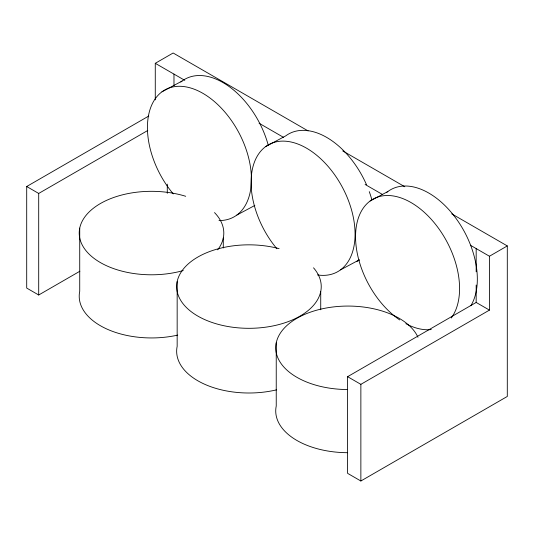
<?xml version="1.0" encoding="UTF-8"?>
<svg xmlns="http://www.w3.org/2000/svg" width="534" height="534" viewBox="0 0 534 534"><rect width="100%" height="100%" fill="white"/><g stroke="black" fill="none" stroke-linecap="round" stroke-linejoin="round"><path stroke-width="0.8" d="M155.274 99.831L155.274 63.312L173.136 53L308.098 130.923M79.873 271.232L38.702 295.002L26.7 288.073L26.7 186.513L148.772 116.038M26.7 186.513L38.702 193.448L147.778 130.47M489.444 256.24L507.3 245.927L507.3 396.455L360.864 481L347.601 473.344L347.601 376.684L476.174 302.451L489.444 310.107L489.444 256.24L470.407 245.246M347.601 376.684L360.864 384.34L489.444 310.107M161.956 91.815L182.061 81.068M265.585 146.65L285.73 135.876A72.29 44.562 61.9 0 1 366.498 184.697M236.909 215.035L254.858 205.43M370.095 201.024L387.851 191.532M340.538 269.864L359.249 259.864M342.741 150.922L404.812 186.76M451.724 213.84L507.3 245.927M155.274 63.312L184.797 80.354M259.083 123.241L283.607 137.398M365.102 184.45L382.417 194.443M476.174 248.577L476.174 271.786M476.174 285.043L476.174 302.451M360.864 384.34L360.864 481M320.727 291.517L320.727 309.767M276.238 342.855L276.238 406.007A72.29 41.739 0 0 0 347.661 452.692M223.292 238.004L223.292 247.976M177.161 281.625L177.161 346.326A72.29 41.739 0 0 0 276.665 389.813M173.977 74.106L173.977 85.727M167.282 184.143L167.282 193.301M79.726 228.111L79.726 291.264A72.29 41.739 0 0 0 177.715 335.105M38.702 193.448L38.702 295.002M386.623 192.494A72.29 44.562 61.9 0 1 455.475 217.685A72.29 44.562 61.9 0 1 470.861 305.748M431.272 329.558A72.29 44.562 61.9 0 1 405.847 323.671M399.726 319.946A72.29 44.562 61.9 0 1 357.753 219.988A72.29 44.562 61.9 0 1 429.409 217.305A72.29 44.562 61.9 0 1 451.25 318.017M347.661 389.54A72.29 41.739 0 0 1 275.971 351.205A72.29 41.739 0 0 1 335.906 306.656A72.29 41.739 0 0 1 417.975 337.268M369.268 191.639A72.29 44.562 61.9 0 1 371.824 199.656M359.322 260.038A72.29 44.562 61.9 0 1 356.418 261.687M276.892 248.744A72.29 44.562 61.9 0 1 266.132 146.256A72.29 44.562 61.9 0 1 347.814 198.962A72.29 44.562 61.9 0 1 317.483 274.937M180.832 82.022A72.29 44.562 61.9 0 1 268.368 145.642M173.263 193.909A72.29 44.562 61.9 0 1 161.248 92.355A72.29 44.562 61.9 0 1 242.222 139.521A72.29 44.562 61.9 0 1 218.987 220.542M214.514 212.592A72.29 41.739 0 0 1 217.718 249.812M183.242 270.558A72.29 41.739 0 0 1 79.232 232.257A72.29 41.739 0 0 1 185.705 196.285M313.525 267.814A72.29 41.739 0 0 1 260.986 327.729A72.29 41.739 0 0 1 177.275 281.104A72.29 41.739 0 0 1 279.088 248.637"/></g></svg>
